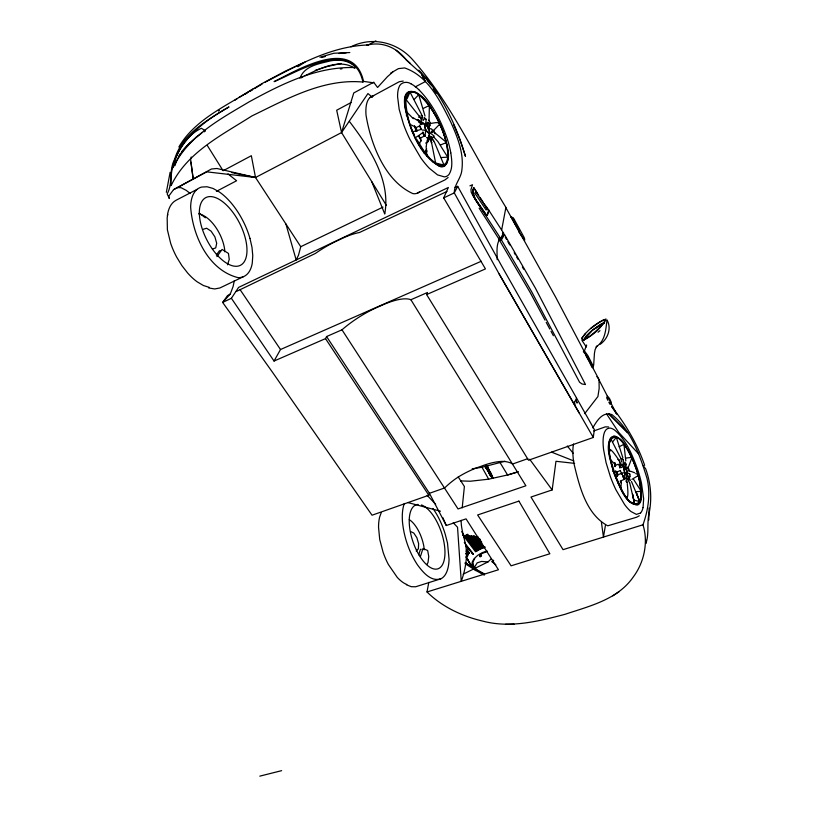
<?xml version="1.0" encoding="UTF-8"?>
<svg xmlns="http://www.w3.org/2000/svg" width="817" height="817" viewBox="0 0 817 817"><rect width="100%" height="100%" fill="white"/><g stroke="black" fill="none" stroke-linecap="round" stroke-linejoin="round"><path stroke-width="1.23" d="M461.145 520.368C460.982 532.898 467.763 544.653 466.384 557.47C465.853 565.64 464.046 573.646 461.248 581.326L457.53 527.261L453.221 522.737M614.68 466.262L614.701 462.524M625.812 460.88L623.943 444.285C617.192 431.805 606.582 437.534 609.319 450.412M420.357 126.615L419.672 125.889L415.485 127.922L416.507 130.761L421.409 129.321M630.418 480.559L628.855 477.138M623.024 476.117L624.402 479.324L620.583 480.978L621.328 481.938L620.859 489.026M426.913 156.333L426.127 146.641M593.653 365.413L594.449 353.24L595.103 349.645L596.9 346M611.034 403.547L611.085 401.841L609.329 398.134L607.174 396.204M420.061 124.164L423.931 124.133L421.296 121.896L421.327 117.444M481.499 555.254L481.295 556.04L479.548 556.244L481.499 555.254L480.243 556.888L479.63 556.367L480.233 555.57M648.78 519.98L649.106 508.062M422.9 132.528L418.733 135.53L420.265 138.144L424.391 136.03L422.93 132.681M462.197 507.847L464.393 486.503L458.245 476.954M424.248 117.403L426.127 119.394L425.82 123.347L425.024 124.419M390.608 73.162L398.42 68.628L404.66 67.934C428.435 76.155 440.159 101.104 450.759 122.039C457.326 136.786 463.882 152.646 461.962 169.119C461.574 177.871 454.221 184.213 454.283 192.894L499.167 274.001L579.345 413.208M433.561 136.817L433.704 135.683L430.385 133.151L431.836 131.956L432.847 132.252L432.54 132.66M166.331 192.342L170.13 172.275M432.03 140.442L431.049 139.605M592.805 427.863C596.747 421.051 602.497 411.298 611.862 414.576C631.153 430.018 639.874 455.273 646.952 478.19C650.771 493.723 648.249 509.931 642.979 524.79L563.036 549.657L530.979 497.042L552.159 489.924L555.968 461.288L574.617 463.372M619.797 464.342L620.205 466.65L619.562 466.078M605.387 525.576L603.457 537.086L601.404 522.155M428.802 582.378L427.015 591.968C442.058 606.786 462.013 616.243 482.479 621.032C509.971 628.467 538.26 621.369 565.007 614.313C589.455 606.112 617.693 599.566 633.257 576.996C644.215 562.382 648.473 542.253 642.979 524.79M405.12 103.596C408.633 72.407 436.115 112.96 439.28 123.438C445.112 132.65 458.102 178.177 432.295 161.5M643.071 507.592L643.653 498.727L641.468 483.174A45.732 14.083 70.3 0 0 637.852 470.132C632.644 455.774 626.7 440.526 614.884 430.263A45.711 14.083 70.3 0 0 609.656 428.067C604.417 428.353 603.487 434.858 603.16 438.984A45.599 14.042 70.3 0 0 603.6 449.667L606.071 462.626L610.34 476.515A46.191 14.226 70.3 0 0 615.967 489.873L624.525 504.436A46.16 14.216 70.3 0 0 630.857 511.462L636.392 514.393L640.579 513.005M426.28 145.977L427.23 140.156M501.72 229.669L505.907 207.395C475.259 157.456 450.994 102.472 411.543 58.497C395.918 41.769 371.561 36.53 350.922 46.794M167.414 215.484C168.169 209.591 170.539 203.188 176.094 200.247L197.122 189.34M429.027 120.579L429.374 106.22L428.557 105.822L423.512 108.314M468.315 554.712C467.273 556.06 464.015 545.419 468.315 554.712L467.906 554.661M469.448 553.272L468.325 553.466L466.425 549.708L467.375 549.657L469.448 553.272L468.437 553.14M466.17 553.272C468.815 556.867 466.875 557.153 465.853 553.415M454.916 187.256L457.714 186.347L501.873 266.362L576.455 397.869L576.005 400.269L577.159 403.067L576.046 400.034M430.324 139.288L428.088 137.961L429.589 133.549L429.282 135.642L431.396 137.195M349.431 121.467C369.192 147.438 391.016 179.903 384.746 214.013L371.715 181.568M447.93 159.305L446.838 163.318L444.867 165.861A42.321 14.359 64.8 0 1 440.414 166.688C419.642 155.965 410.471 130.628 405.293 109.08C399.544 78.708 424.666 93.342 432.203 109.754C439.924 122.274 445.99 136.122 448.012 150.777C449.636 157.017 447.43 169.916 438.351 165.677C417.712 151.063 406.417 124 405.753 99.184L419.979 117.127M625.577 469.009L624.719 466.793L621.094 463.872L620.134 464.138L622.83 466.752L621.502 467.549L619.694 467.293M234.326 280.731L233.111 286.481L230.292 293.977L222.653 302.433L272.235 371.878L372.031 515.21L428.823 495.255L429.436 493.305L326.586 336.543L341.986 329.813A49.132 15.891 -32.8 0 1 380.079 306.109A49.255 15.962 -32.7 0 1 410.89 299.737L427.465 292.506L426.617 294.559L528.528 460.226L593.295 437.473L594.347 429.548L576.455 397.869M625.955 466.619L624.188 463.576M584.165 340.005C587.974 332.059 596.594 327.341 603.865 322.838M433.561 141.576L433.776 140.677L431.917 137.92M191.219 157.007L190.616 159.325L193.18 178.852L190.902 162.164M418.794 117.413L419.509 116.106L420.888 118.914M224.195 170.191L251.34 155.72L255.517 177.503L300.758 246.703L298.481 255.241L296.173 259.98L285.909 223.991M499.493 239.422C495.96 245.325 497.267 253.035 497.185 259.683M490.629 472.859L486.963 465.833L485.053 466.497L492.692 478.374L487.044 465.506L488.147 467.63L486.248 468.304L485.135 466.18L490.823 476.045M620.134 464.138L620.093 462.167M622.278 474.32L621.706 472.961L623.922 472.777L624.648 473.421L624.688 475.729L623.759 477.445L625.097 478.537L626.057 478.231C628.406 474.228 625.128 473.237 628.355 476.434M615.814 477.69L617.866 475.137L616.672 471.848L612.679 471.327M611.024 404.344L609.431 399.809L607.184 397.031M170.396 185.561L171.202 185.449C168.22 148.428 199.899 123.081 229.005 106.925C207.681 119.895 182.191 133.722 174.603 159.335C168.639 170.355 173.184 183.182 167.158 193.935L169.415 198.541L168.802 197.397L169.17 195.58L173.551 189.656L206.742 171.846L255.517 177.503L341.557 132.568L353.761 92.944L373.859 82.16M618.877 460.696L619.102 459.961L617.877 459.45M420.469 556.438L422.981 548.483L427.679 550.505L428.751 556.459L428.006 562.586L426.842 564.516M418.692 554.784L420.428 549.33L421.194 549.33M227.463 264.82L229.25 259.428L228.454 253.413L222.071 249.43L216.924 256.609M499.463 237.676L498.676 239.984L500.321 239.258L503.323 233.979M430.048 124.235L429.568 123.551M419.223 144.895L420.469 141.3L420.847 138.798L420.265 138.144M626.2 496.818C633.012 509.124 643.908 503.977 640.896 490.813C639.282 474.258 633.43 457.959 623.943 444.285L619.082 446.807M609.696 442.467L610.942 439.086L620.838 458.378M584.533 350.626L586.565 344.999L586.289 346.98L582.296 340.893M174.93 165.677C177.534 156.609 183.539 149.133 190.126 142.607M625.608 466.293L626.322 464.536L624.934 462.126L624.147 463.78M629.488 474.718L629.764 473.993L627.548 472.931C621.247 455.324 624.576 481.56 627.139 471.44L628.845 470.653L627.354 467.875M381.222 512.627L379.639 517.079A41.657 19.189 71.4 0 0 378.547 527.343L379.731 539.526L383.132 552.353A42.208 19.434 71.4 0 0 388.371 564.496L397.276 577.415A42.178 19.424 71.4 0 0 404.456 583.379L406.805 584.523M607.062 320.07C605.591 329.608 605.703 340.566 596.042 346.97M622.431 464.975L623.698 463.688M426.617 294.559L485.451 268.916L443.692 197.898L448.349 187.491L238.584 287.4L231.395 298.297L222.653 302.433L227.443 295.713L230.292 293.977M427.74 122.336L427.791 123.255L427.015 123.265M424.329 118.996L423.104 120.589L422.297 116.014L421.082 115.279M407.05 98.837L410.001 92.066L421.705 114.758M420.009 121.539L419.693 122.162L418.539 119.711L417.119 119.537M427.117 150.828L425.974 153.085L426.699 155.22M424.585 153.004L426.678 148.878M429.987 138.308L429.66 138.941L428.772 138.012L428.537 135.806L429.987 138.308L429.068 138.859M299.982 78.238C304.343 65.717 319.406 63.706 330.517 60.867C339.555 59.181 349.502 60.397 355.936 67.607C317.456 66.024 282.039 83.845 249.124 101.859C220.376 118.965 188.073 136.112 173.03 167.679C176.503 151.502 186.102 135.551 201.37 128.269L205.465 130.791M231.395 298.297L274.042 361.043L325.513 338.616L326.586 336.543M457.714 186.347L454.283 192.894L443.692 197.898M500.321 239.258L503.701 233.254L489.352 211.062M420.949 123.959L421.286 123.336L419.826 120.814L420.04 123.02M429.231 127.095L429.977 125.328L428.22 122.295M474.687 558.726L472.941 561.912L473.37 564.782M171.202 185.449C187.093 152.085 222.234 134.907 251.922 115.922C286.644 99.184 322.981 78.391 362.962 82.047L363.545 81.373L374.155 82.915L377.577 87.48L387.534 76.584L392.844 71.967M274.042 361.043L280.507 349.523L481.284 261.246M619.643 466.773L619.807 465.23M428.282 129.28L429.109 127.942M500.453 239.81L503.578 234.438L502.373 233.958L504.518 234.581L535.349 288.044L585.493 384.552L582.021 383.98L579.57 382.233L531.663 291.73L501.403 239.902L498.952 240.433M504.518 234.581L501.403 239.902L499.738 240.658L530.1 292.353L545.031 320.152M428.2 139.186L427.322 138.584L428.425 140.922L427.669 142.158L425.637 143.098M178.862 146.978C194.997 119.221 226.871 105.73 252.913 89.022M475.024 566.355L477.189 562.872L481.509 561.432L488.004 561.922L491.405 558.705M585.472 333.346L582.45 337.523L582.603 339.903L583.665 339.933L586.095 336.042L592.468 330.139L600.822 324.165M584.696 413.657L597.921 396.521L599.167 388.402L599.004 379.527L555.723 297.296L505.703 207.375M628.743 466.221L631.837 458.02L631.163 457.428L626.2 458.041M179.086 155.577L180.496 153.494M386.431 205.475L341.557 132.568L367.946 93.557L372.429 97.284M627.864 476.24L630.275 476.781L629.764 473.993M495.858 564.813L492.069 561.728L493.192 560.115M416.507 130.761L412.279 131.813M216.372 255.027L219.477 250.717L220.559 251.064M625.873 467.436L625.965 468.202L627.762 467.661M617.489 474.83L621.757 473.38L621.86 474.136M432.765 130.077L433.367 130.403L431.979 132.109L439.342 124.541L439.28 123.438L438.484 122.693L435.706 122.652L428.128 123.816M612.556 442.048L616.304 437.299L622.922 458M406.243 115.044L406.948 114.206L407.377 116.024M425.075 135.663L425.606 130.996L424.707 130.138L422.042 130.026M584.278 339.504L591.467 331.283M414.168 99.48L418.702 94.701L425.024 116.034M181.905 151.4L190.167 142.515L197.397 136.153M510.87 216.873L512.964 217.72A3.493 3.237 18.9 0 1 513.964 218.874L523.85 236.95A6.822 6.26 17.5 0 1 524.657 240.269L520.204 234.009M416.21 551.036L418.386 548.799L418.631 543.703L416.874 537.709L413.77 533.041L410.491 531.489M448.125 177.473L445.02 179.873L417.181 193.251M600.291 344.233C607.705 338.892 611.698 328.812 607.225 320.315M477.608 555.407L474.064 558.736L472.185 562.147L472.195 565.18L475.882 570.511L483.94 574.882M576.005 400.269L574.576 401.504L574.974 405.6M505.478 624.311L514.077 624.208M195.927 137.511L201.84 133.018M598.044 332.223L599.964 330.681M487.034 214.932L486.248 214.81L474.973 198.265L473.237 192.373L473.911 187.634L478.711 195.355M590.65 328.648C621.768 304.823 594.888 335.358 583.665 339.933M464.679 535.789L463.933 536.361L475.576 551.781L477.291 550.872L465.639 535.452L464.679 535.789L476.301 551.281M466.742 534.624L465.996 535.206L477.649 550.627L479.375 549.647L467.712 534.287L466.742 534.624L478.374 550.086M612.791 595.869L619.317 591.518M639.323 515.772L636.555 517.253L607.746 525.811C585.82 514.016 579.192 485.594 573.83 463.014A47.274 15.503 70.4 0 1 573.554 443.999M218.558 111.03L219.426 110.377M631.939 479.354L637.883 475.831L637.413 474.136L635.738 473.605M430.896 137.042L432.826 137.256M415.107 137.879L418.733 135.53M479.722 549.443L481.417 548.626L471.807 535.911L470.122 536.749L479.62 549.32M234.857 100.236L236.92 98.847M238.983 97.458L262.696 83.222L285.399 71.12L305.078 62.031L297.888 66.708M584.369 350.871L587.801 355.507L593.397 366.445L590.895 364.096M492.069 561.728L493.703 560.676M473.533 536.197L472.818 536.657L481.734 548.513L483.378 547.89L474.483 535.921L473.533 536.197L482.418 548.156M173.551 189.656L211.491 168.986L216.954 168.496L255.517 177.503L231.834 172.581M301.391 77.84L303.219 76.696M204.934 131.323L203.964 131.905M420.367 123.898L421.286 123.336M594.163 329.108L604.59 322.817M244.855 94.404L247 93.107M250.227 91.177L252.382 89.88M254.526 88.593L262.053 84.069M621.666 461.993L620.706 458.357M478.088 555.09L482.357 552.578L487.167 551.046M480.233 554.283L486.871 551.577M481.775 542.294L477.434 536.442L475.79 537.065L483.705 547.758L485.349 547.124M375.881 40.85L367.303 45.476M304.864 75.818C319.467 68.73 339.484 58.16 354.741 68.23M369.958 97.57L399.278 81.71L403.251 81.077M351.198 102.482L336.686 110.224L341.557 132.568M265.28 82.139C297.541 65.452 330.671 46.222 367.773 44.986C382.652 41.248 397.705 48.101 406.529 60.274L421.235 73.51L425.351 81.465M216.413 191.352L236.603 180.741L227.984 173.929M415.281 86.868L425.391 81.557L421.562 74.143M463.157 574.167L488.004 561.922M300.758 246.703L382.999 207.12M243.262 276.749L219.865 287.982L214.657 288.952L208.682 287.952M486.993 465.874L485.145 466.66M236.317 291.495L315.342 253.484A50.154 15.993 -34.6 0 1 338.483 240.198A50.286 16.064 -34.5 0 1 359.429 232.528L446.96 191.454M440.629 144.915L445.745 142.842L445.959 141.954L434.634 132.64M629.304 479.988L628.559 479.467M620.512 470.439L616.549 472.246M424.156 153.198L424.983 152.83L424.666 152.176L416.599 139.166M601.986 323.644L604.314 322.613M488.852 473.053L492.508 478.272L490.435 472.471M469.938 185.847L472.522 184.724L470.939 189.626L471.276 192.404L473.084 195.968L500.698 238.544L499.034 239.146L479.13 208.172M622.779 477.036L622.983 475.514M622.217 464.577L624.178 466.507M467.283 536.902L477.363 538.27L479.497 539.353M464.301 536.861L466.813 537.004M619.419 466.129L620.328 465.772M615.13 466.65L614.946 465.486L617.795 464.413L618.99 464.464L619.552 465.68M593.796 430.947L605.315 426.862L608.594 426.954M527.792 458.674L512.637 464.005A46.508 21.773 -32.5 0 0 504.446 461.493L501.944 461.401A46.457 18.546 -30.1 0 0 481.172 466.272A46.344 18.474 -30.3 0 0 458.623 476.771L455.58 478.803A46.385 21.681 -32.6 0 0 444.662 487.943L429.436 493.305L446.296 525.515L466.058 518.866L498.441 569.755L427.015 591.968M212.379 249.032L215.729 247.919L216.689 243.292L214.922 236.91L211.092 231.17L206.65 228.239L203.259 229.26M315.28 70.323L327.198 66.534L341.098 63.45M472.175 468.815L481.999 467.253L504.937 461.248M432.969 508.521A44.149 19.588 71.2 0 1 445.265 534.349L447.491 542.988L449.054 559.216A44.149 19.588 71.2 0 1 440.772 578.844L415.679 586.769L411.227 586.688L406.386 584.747M518.09 471.807L507.592 474.983L488.648 479.15L481.999 467.253M518.101 471.848L507.602 475.014L500.157 462.769M470.204 536.861L472.726 537.126M319.937 57.241L333.857 53.248L349.809 52.554M321.673 57.537L325.36 56.516M492.508 478.272L491.487 474.697M259.796 776.15L281.63 770.656M628.467 479.508L628.702 477.577M622.544 465.588L623.514 465.353M425.82 123.347L426.372 123.224M440.772 578.844C430.641 581.98 422.695 571.92 417.385 564.741C409.072 551.945 403.955 537.126 402.495 521.951A44.149 19.588 71.2 0 1 404.344 503.476M473.227 537.198L475.841 537.739M639.721 501.546L636.32 492.62L639.721 501.546L633.808 500.116M367.65 44.996L366.68 45.088M635.534 491.691L640.548 491.395L640.896 490.813L633.624 479.416M488.668 479.181L470.398 481.223L460.584 480.917M340.311 68.955L341.976 68.802M431.202 142.679L431.856 142.618L429.752 139.278M338.841 53.483L346.153 52.86M441.333 157.538L447.696 157.16L437.912 141.566L434.123 137.43M428.088 137.961L426.545 137.481M476.331 537.79L479.63 539.404M626.057 478.231L627.987 479.303M421.296 121.896L424.013 123.428M463.903 536.912L469.714 537.106M462.708 535.401L477.669 536.851M176.901 187.553L181.088 187.706L186.296 190.402L190.279 193.547M467.15 555.928L467.712 555.989M624.076 477.996L622.932 476.066M431.029 139.789L431.856 139.584L431.733 138.39M434.746 162.808L444.009 165.116L434.287 141.77M478.384 537.647L464.25 536.085L461.728 531.663M209.346 287.41L203.382 285.501L197.091 281.763A47.223 23.775 62.8 0 1 187.665 273.031L181.803 265.505L176.615 256.998A47.253 23.795 62.8 0 1 170.651 243.292L167.383 229.761L167.179 217.822A46.64 23.489 62.8 0 1 167.781 214.422M429.385 125.185L429.977 125.328M630.561 471.205L634.686 472.777M407.969 502.588L440.475 511.217M409.531 124.164L415.332 126.972L415.485 127.922M551.567 452.138L573.861 460.962M502.547 232.784L503.701 233.254M410.89 83.753C406.59 80.903 400.126 82.343 398.788 87.725A51.594 17.555 64.8 0 0 397.603 96.835L399.176 109.376L403.424 124.061A52.268 17.78 64.8 0 0 409.899 139.339L420.755 157.814A52.237 17.77 64.8 0 0 429.425 168.353L437.555 174.899L444.325 176.86A51.573 17.555 64.8 0 0 449.125 174.235C453.047 167.883 451.791 159.918 450.821 152.922M465.721 545.97L473.309 554.13L471.419 552.711M629.723 501.464L634.625 504.109L632.634 494.387L634.625 504.109M421.449 115.575L422.297 116.014M487.963 209.989L488.729 210.398M484.552 573.983L476.342 569.469L472.9 564.823M484.563 574.862L465.159 562.709M465.016 563.607L475.882 570.511L474.126 568.172L465.598 562.893M425.208 118.833L426.127 119.394M427.036 123.612L428.874 126.778M413.116 117.74L418.263 120.906M625.618 464.097L626.322 464.536M199.215 213.135L205.373 217.751M622.013 458.848L623.351 460.042L623.228 463.821M488.352 209.959L489.148 210.48L487.31 215.382L486.258 215.474C481.856 207.508 469.356 195.334 473.819 187.879M405.743 111L413.32 118.69M622.401 459.317L623.351 460.042M410.471 63.573L396.133 50.286M427.495 140.126L428.425 140.922M626.486 477.986L627.119 478.537L626.077 475.668M625.526 478.353L626.21 478.946M583.328 351.688L587.321 356.294L593.05 367.773M610.85 460.063L614.925 464.332L614.946 465.486M428.772 128.422L431.672 128.974L432.847 132.252M608.777 413.902L627.732 432.734L608.951 413.831M418.672 89.523C432.346 103.361 441.303 121.222 447.461 139.503A51.594 17.555 64.8 0 1 450.8 152.84M619.991 467.794L618.99 464.464M427.138 495.306L435.655 504.263M423.86 151.319L430.273 158.876L435.737 163.502L431.294 141.423M598.606 379.108L608.624 398.553M638.608 453.864L618.806 432.499L606.561 413.872M625.996 481.407L627.344 482.581L626.036 479.926M418.774 70.16C441.844 93.975 456.111 124.899 465.486 156.343L460.053 140.024L453.711 124.735M474.126 568.172L469.55 562.893L466.282 557.633M618.5 459.522C600.505 432.969 613.24 466.323 615.038 474.708C619.143 482.622 630.724 515.844 627.242 483.552M609.094 449.268L610.503 450.923M466.936 546.583L473.309 554.13L464.301 542.335M432.407 85.969L425.146 77.298L430.539 84.754M424.646 135.581L425.381 136.459M567.315 446.031L573.197 453.282M426.995 125.818L428.22 127.922M643.306 465.731L645.696 468.856C651.016 483.654 652.221 499.82 648.708 515.17C647.003 524.432 649.158 534.308 645.9 543.438L645.89 540.108M489.342 473.952L492.692 478.374L490.884 473.411M470.847 536.258L480.437 548.963M476.485 536.677L484.389 547.4M529.692 459.277L552.159 489.924M479.599 538.689L480.253 539.588M621.41 473.911L621.86 474.534M485.676 206.456L486.983 208.345M433.214 88.696L434.603 90.748M434.838 91.096L436.268 93.209M419.427 120.916L420.02 121.774M484.011 203.586L488.811 210.061L486.952 215.259L485.992 215.177C481.519 207.375 469.571 195.774 473.574 188.257M240.004 289.514L280.507 349.523M596.89 376.555L598.034 378.251M623.759 477.445L624.402 479.324M626.179 447.267L622.84 442.538L618.02 437.687A37.633 11.561 70.3 0 0 613.833 435.982C602.129 442.906 612.26 464.679 614.507 474.902C619.725 485.369 624.157 503.813 637.72 504.988A37.398 11.479 70.2 0 0 640.211 501.74L641.202 492.876L639.456 480.355A37.694 11.581 70.2 0 0 638.618 476.893M413.606 133.406L414.515 135.367M618.05 482.541L618.816 484.215M428.823 495.255L325.513 338.616M424.391 136.03L422.603 132.957M341.986 329.813L458.041 508.95L525.893 485.778L410.89 299.737M480.039 197.408L483.347 202.555M518.969 232.089L519.592 233.049M475.137 189.973L477.118 193.129M207.283 145.426L223.112 170.773M585.666 355.191L589.108 361.41M418.927 136.735L421.439 141.024M620.246 481.182L621.247 482.878M422.889 131.894L423.88 134.631M466.068 556.898L469.55 562.893L475.882 570.511L469.55 562.893L466.282 556.53M499.167 274.001L593.295 437.473L592.795 435.318M489.516 473.625L492.079 478.047M505.335 237.287L506.601 239.483M507.857 241.689L509.757 244.988M514.179 252.688L515.435 254.884M516.701 257.089L517.958 259.285M522.38 266.985L523.646 269.191M428.782 120.15L430.447 123.183M627.834 450.004L632.542 459.399L636.545 469.826A37.694 11.581 70.2 0 1 638.312 475.729M546.216 322.368L549.8 329.037M550.995 331.263L553.385 335.705M629.55 482.622L627.487 479.313M608.849 402.209L609.901 404.17M610.912 403.067L616.651 414.076L611.678 406.519C625.628 424.319 637.372 443.897 644.674 465.384M589.404 362.002L592.131 367.589M631.49 481.479L639.466 500.954M611.821 464.955L612.29 466.721M606.633 397.736L607.909 400.361M623.065 465.506L623.483 466.354M422.665 132.579L423.165 133.6M490.874 473.145L492.917 477.761M413.882 134.448C410.338 127.054 394.57 86.827 415.199 91.964A42.586 14.451 64.9 0 1 421.439 96.549C432.489 107.701 439.709 122.131 444.673 136.878A42.668 14.481 64.8 0 1 445.52 139.697M442.804 517.57L446.296 525.515M420.867 129.239L419.672 125.889M621.512 473.717L620.409 470.674M627.977 466.711L629.723 471.562M433.888 130.597L435.124 133.814M619.102 459.961L619.746 462.156M420.51 122.785L420.98 124.674M626.343 476.801L626.649 477.741M616.825 471.532L617.897 474.83M429.252 137.807L429.711 139.687M616.304 437.299L616.478 437.851M629.703 482.694L634.584 503.936M429.191 130.179L427.025 125.767L424.952 125.011C424.585 127.891 426.137 131.404 428.751 132.773L429.344 131.108M416.078 127.605L417.181 131.139M615.65 470.725L617.264 476.066M420.408 126.941L421.031 129.004M363.545 81.373C353.455 36.03 297.694 69.905 274.093 81.629C298.174 71.855 352.801 37.02 362.962 82.047M414.505 125.685L416.098 131.312M249.992 238.462L252.014 247.439L252.77 255.772L252.259 263.197A49.48 24.04 63.1 0 1 238.135 277.657C208.304 270.223 192.608 235.551 190.657 207.079A49.48 24.04 63.1 0 1 201.646 187.062L207.018 186.756L212.971 188.421L219.293 191.944A49.418 24.01 63.1 0 1 249.951 238.39M619.725 465.823L619.919 467.416M418.815 122.407L418.539 119.711M433.704 135.683L433.97 137.164M447.379 147.703L447.859 150.982M626.343 474.054L626.476 475.055M424.156 549.831L423.87 546.45A25.388 11.52 71.3 0 0 409.276 519.612M615.354 463.219L615.548 465.731M224.665 251.759L224.665 249.563A28.432 14.124 62.9 0 0 198.837 213.952M445.776 140.616A42.668 14.481 64.8 0 1 447.175 146.57M410.951 83.814A51.573 17.555 64.8 0 1 418.712 89.574M419.734 191.587A53.422 19.332 64.6 0 1 412.912 193.619C384.766 180.945 370.693 143.802 366.026 115.126A53.422 19.332 64.6 0 1 373.604 95.763M619.909 467.416A2.574 0.797 70.9 0 1 619.746 467.824M643.04 507.541A45.599 14.042 70.3 0 1 640.548 512.953M418.141 504.436A33.814 14.972 71.2 0 0 410.645 533.409A33.814 14.972 71.2 0 0 431.948 568.315A33.916 15.002 71 0 0 438.555 568.581A33.814 14.972 71.2 0 0 442.691 536.646A33.814 14.972 71.2 0 0 421.388 504.947M641.396 494.745C642.775 510.38 628.906 504.916 624.729 495.133C615.569 480.273 609.227 463.065 608.982 445.479C608.338 429.63 622.38 437.953 626.026 446.685C634.768 461.156 640.814 477.741 641.396 494.745M429.691 131.843L428.956 133.273C426.004 131.762 424.258 127.769 424.656 124.521L425.228 124.153L427.015 125.409L429.691 131.843M581.98 337.993L582.133 340.536C591.641 336.737 601.435 328.148 606 319.008C596.594 322.756 587.77 329.649 581.98 337.993M627.333 473.727L627.048 474.452L625.873 474.034L624.351 471.419L623.759 466.374L625.73 467.906L627.333 473.727M475.984 191.903L474.81 193.098L486.084 209.969L487.228 208.978L475.984 191.903M518.897 501.107L477.618 514.976L511.095 565.813L549.851 553.763L518.897 501.107M519.367 231.946L511.187 217.24A1.848 1.726 21.4 0 1 512.81 218.251L518.999 229.771A3.697 3.431 20.3 0 1 519.367 231.946M199.348 213.492A38.021 18.383 62.9 0 0 235.704 266.291A38.021 18.383 62.9 0 0 234.448 214.534A38.021 18.383 62.9 0 0 199.348 213.492"/></g></svg>
